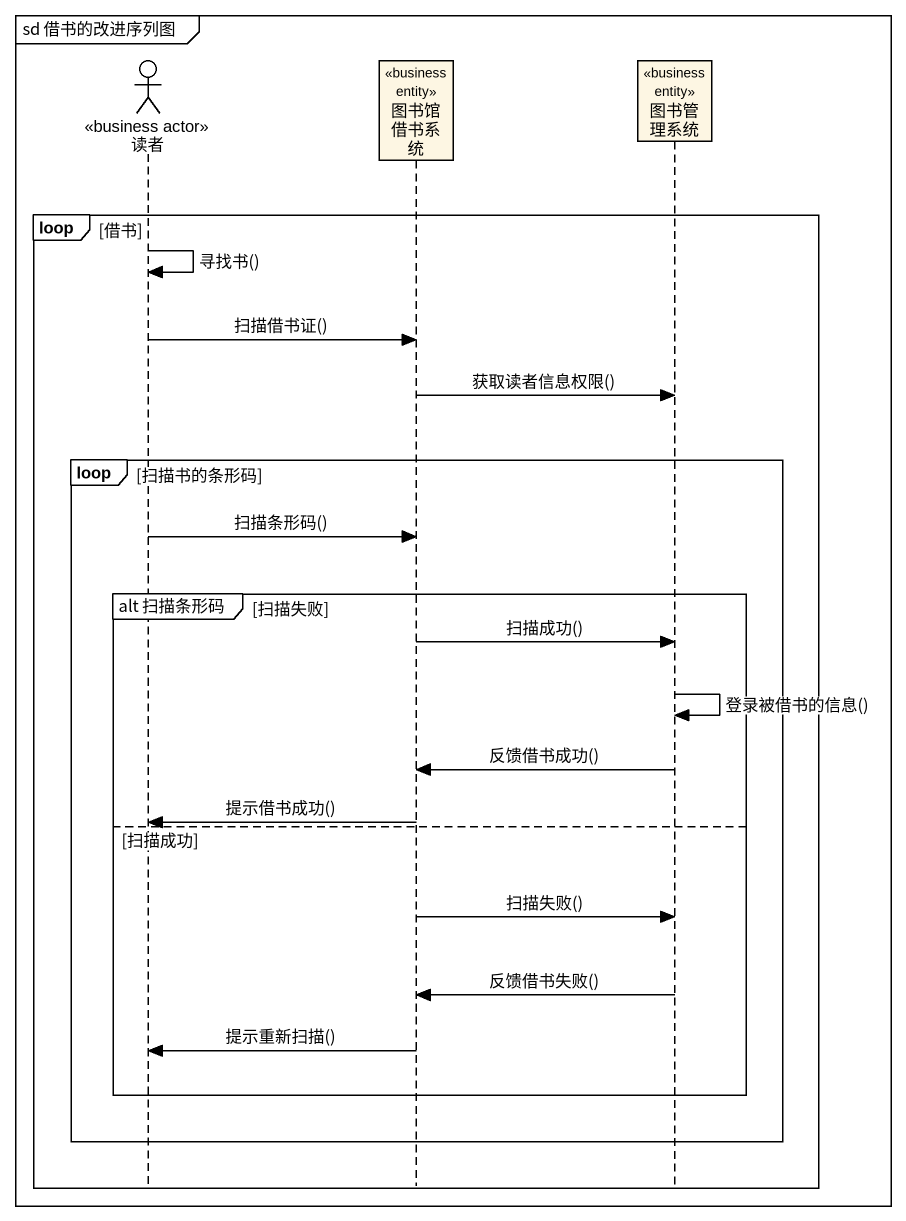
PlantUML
@startuml
mainframe sd 借书的改进序列图
hide footbox
actor 读者 <<business actor>>
participant 图书馆借书系统 <<business entity>>
participant 图书管理系统 <<business entity>>

loop 借书
  读者 -> 读者 : 寻找书()
  读者 -> 图书馆借书系统 : 扫描借书证()
  图书馆借书系统 -> 图书管理系统 : 获取读者信息权限()
  loop 扫描书的条形码
    读者 -> 图书馆借书系统 : 扫描条形码()
    group alt 扫描条形码 [扫描失败]
      图书馆借书系统 -> 图书管理系统 : 扫描成功()
      图书管理系统 -> 图书管理系统 : 登录被借书的信息()
      图书管理系统 -> 图书馆借书系统 : 反馈借书成功()
      图书馆借书系统 -> 读者 : 提示借书成功()
    else 扫描成功
      图书馆借书系统 -> 图书管理系统 : 扫描失败()
      图书管理系统 -> 图书馆借书系统 : 反馈借书失败()
      图书馆借书系统 -> 读者 : 提示重新扫描()
    end
  end
end
@enduml
